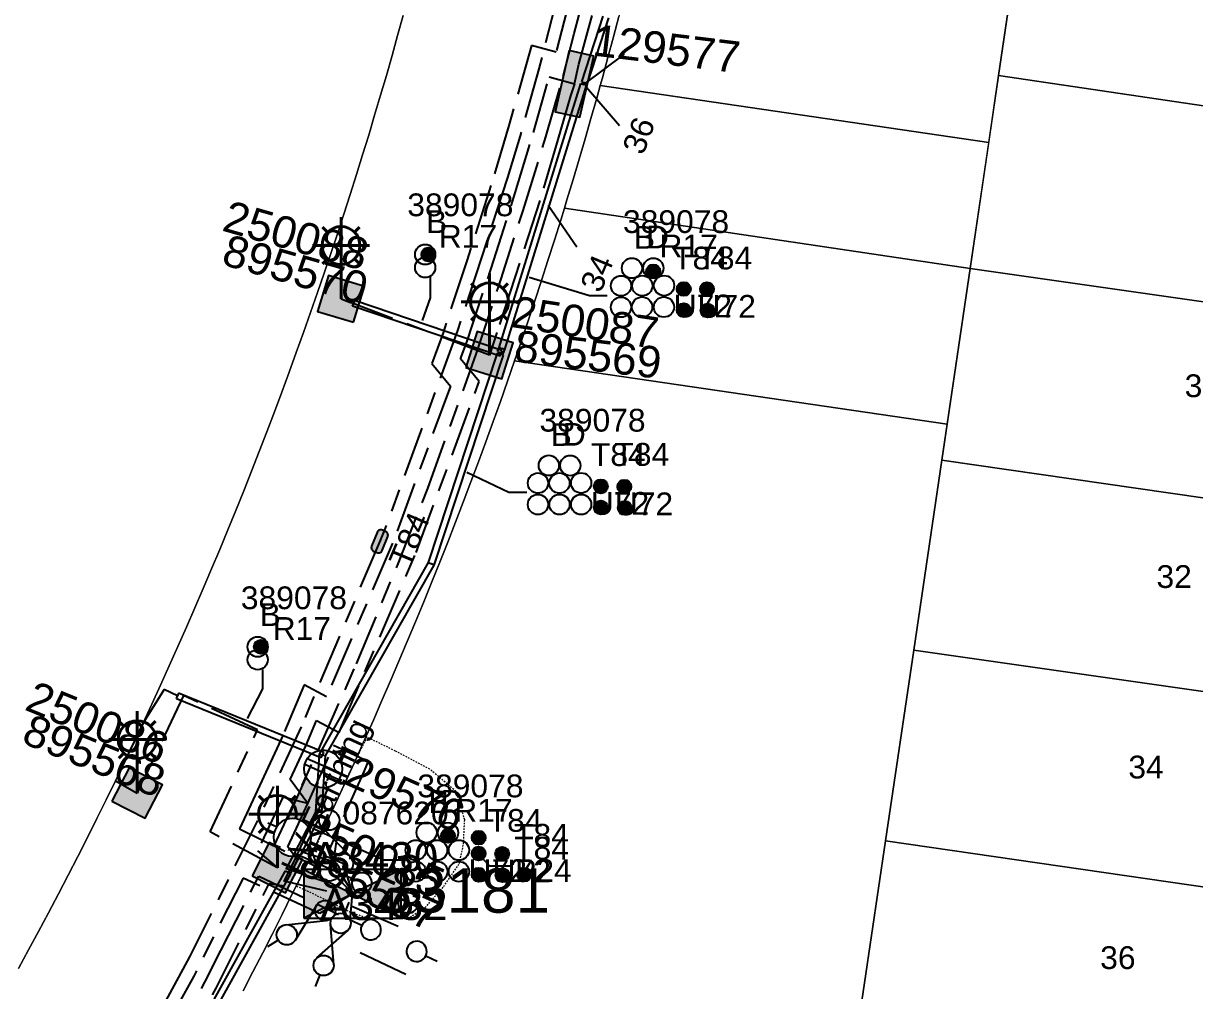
# Model space of a CAD drawing. Header units: metres. Extents: x 305195 to 306755, y 6261447 to 6263623.
# Drawn here: x 305684.8 to 305777.4, y 6262276.8 to 6262353.3 of the extents above; entities that cross this region are included whole.
import ezdxf
from ezdxf.enums import TextEntityAlignment as Align

# ---------------------------------------------------------------- set-up
doc = ezdxf.new("R2010")
doc.units = ezdxf.units.M
for name, pattern in [('Cable Exist UG', [8.2, 4, -1.2, 1.8, -1.2]), ('HIDDEN', [0.375, 0.25, -0.125]), ('HIDDEN2', [0.1875, 0.125, -0.0625])]:
    doc.linetypes.add(name, pattern=pattern)
doc.layers.get('0').update_dxf_attribs({"color": 6})
for name, color, linetype, lineweight in [('Cadastre Land Parcels_SP_EXT', 9, 'Continuous', 5), ('Cadastre Other Property_SP_EXT', 9, 'HIDDEN', 5), ('Cadastre Roads_SP_EXT', 9, 'Continuous', 5)]:
    doc.layers.add(name, color=color, linetype=linetype, lineweight=lineweight)
for name, color, linetype in [('Duct_SP_EXT', 7, 'Continuous'), ('Equip_HV_EXT', 7, 'Continuous'), ('Equip_LV_EXT', 7, 'Continuous'), ('Equip_SP_SL_EXT', 7, 'Continuous'), ('Mains_HV_EXT', 7, 'Continuous'), ('Mains_LV_EXT', 7, 'Continuous'), ('Mains_LV_SL_EXT', 7, 'Continuous'), ('Sub_SP_EXT', 7, 'Continuous'), ('SupportsUG_SP_LV_EXT', 7, 'Continuous'), ('SupportsUG_SP_LV_SL_EXT', 7, 'Continuous'), ('Trench_SP_EXT', 7, 'Continuous')]:
    doc.layers.add(name, color=color, linetype=linetype)
doc.styles.add('COLUMN_LABEL', font='arial.ttf')
doc.styles.add('iecARIAL', font='arial.ttf', dxfattribs={"height": 2})
doc.styles.add('POLE_LABEL', font='arial.ttf')
doc.styles.get("Standard").update_dxf_attribs({"font": 'arial.ttf'})
doc.styles.add('SWITCH_LABEL', font='arial.ttf', dxfattribs={"height": 2.5})
doc.linetypes.add('Cable E UG', pattern='A,6,-0.5,["E",Standard,S=1.7,R=0,X=0.5,Y=-1],-2.9', length=9.4)

# ---------------------------------------------------------------- blocks, each defined once
blk = doc.blocks.new('SUB_PADMOUNT_EXT')
for points in [[(0, 0), (-3.84, 1.92), (-3.84, -1.92)], [(0, 0), (3.84, 1.92), (3.84, -1.92)]]:
    blk.add_hatch(color=256).paths.add_polyline_path(points)
for p, q in [((3.84, 1.92), (-3.84, -1.92)), ((-3.84, 1.92), (3.84, -1.92))]:
    blk.add_line(p, q)
blk.add_lwpolyline([(-3.84, -1.92), (3.84, -1.92), (3.84, 1.92), (-3.84, 1.92)], close=True)
for tag, height, flags, p in [('ASSET_NUM', 3.5, 8, (2, 2)), ('STREET_CODE', 0.2, 9, (1.5, 0)), ('OPERATING_VOLTAGE', 0.2, 9, (1.5, -0.6)), ('ORIENTATION', 0.2, 9, (1.5, -0.8)), ('OWNED_BY', 0.2, 9, (1.5, -1)), ('CONSTRUCTED_VOLTAGE', 0.2, 9, (1.5, -0.2)), ('NO_PHASES', 0.2, 9, (1.5, -0.4)), ('OPERATED_BY', 0.2, 9, (1.5, -1.2)), ('SECONDARY_VOLTAGE', 0.2, 9, (1.5, -1.6)), ('STATE', 0.2, 9, (1.5, -1.8)), ('MAINTAINED_BY', 0.2, 9, (1.5, -1.4)), ('SUBSTATION_TYPE', 0.2, 9, (1.5, -2.2)), ('USAGE', 0.2, 9, (1.5, -2.4)), ('PARENT', 0.2, 9, (1.5, -2)), ('LEGEND', 0.2, 9, (1.5, -2.6)), ('LOCATION', 0.2, 9, (1.5, -2.8)), ('Z', 0.2, 1, (1.5, -3.6)), ('STREETNAME', 0.2, 9, (1.5, -3)), ('SUBURB', 0.2, 9, (1.5, -3.2)), ('NOTES', 0.2, 9, (1.5, -3.4))]:
    blk.add_attdef(tag, text='', height=height, dxfattribs=dict(flags=flags)).set_placement(p, align=Align.MIDDLE_LEFT)
blk = doc.blocks.new('COLUMN_EXT')
blk.add_hatch(color=256).paths.add_polyline_path([(-1.485, 1.485), (-1.485, -1.485), (1.485, -1.485), (1.485, 1.485)])
blk.add_lwpolyline([(-1.485, -1.485), (1.485, -1.485), (1.485, 1.485), (-1.485, 1.485)], close=True)
for tag, height, style, flags, p in [('ASSET_NUM', 2.5, 'COLUMN_LABEL', 8, (2, 2)), ('STRUCTURE_PLANT_NUMBER', 0.2, 'POLE_LABEL', 9, (1.813, 0.031)), ('STREET_CODE', 0.2, 'COLUMN_LABEL', 9, (1.813, -0.2))]:
    blk.add_attdef(tag, text='', height=height, dxfattribs=dict(style=style, flags=flags)).set_placement(p, align=Align.MIDDLE_LEFT)
at = {"flags": 9}
for tag, p in [('OWNED_BY', (1.813, -0.6)), ('STATE', (1.813, -0.8)), ('COLUMN_TYPE', (1.813, -0.4)), ('USAGE', (1.813, -1)), ('STREETNAME', (1.813, -1.6)), ('SUBURB', (1.813, -1.8)), ('LEGEND', (1.813, -1.2)), ('LOCATION', (1.813, -1.4)), ('NOTES', (1.813, -2))]:
    blk.add_attdef(tag, text='', height=0.2, dxfattribs=at).set_placement(p, align=Align.MIDDLE_LEFT)
at = {"flags": 1}
blk.add_attdef('Z', (1.813, -2.351), '', height=0.2, dxfattribs=at)
blk = doc.blocks.new('PILLAR_EXT')
blk.add_hatch(color=256).paths.add_polyline_path([(-2.475, 0.99), (-2.475, -0.99), (2.475, -0.99), (2.475, 0.99)])
blk.add_lwpolyline([(-2.475, -0.99), (2.475, -0.99), (2.475, 0.99), (-2.475, 0.99)], close=True)
at = {"style": 'iecARIAL', "flags": 8}
blk.add_attdef('ASSET_NUM', (1.5, 3.5), '', height=2.5, dxfattribs=at)
for tag, p, flags in [('OWNED_BY', (0, -0.2), 9), ('STATE', (0, -0.4), 9), ('SUPPORT_TYPE', (0, -0.6), 9), ('USAGE', (0, -0.8), 9), ('LEGEND', (0, -1), 9), ('STREETNAME', (0, -1.8), 9), ('SUBURB', (0, -2), 1), ('LOCATION', (0, -1.2), 9), ('NOTES', (0, -1.4), 9), ('PARENT', (0, -1.6), 9)]:
    blk.add_attdef(tag, p, '', height=0.2, dxfattribs=dict(flags=flags))
blk = doc.blocks.new('DUCT_EXT')
blk.add_circle((0, 0.8), 0.8)
at = {"flags": 1}
blk.add_attdef('Z', (0, 0), '', height=0.2, dxfattribs=at)
at = {"flags": 9}
for tag, p in [('DUCT_CODE', (0, 0)), ('XSECT_TYPE', (0, -0.2)), ('STATE', (0, -0.6)), ('FB_REFERENCE', (0, -0.4)), ('NOTES', (0, -0.8))]:
    blk.add_attdef(tag, text='', height=0.2, dxfattribs=at).set_placement(p, align=Align.MIDDLE_LEFT)
blk = doc.blocks.new('SL_LANTERN_EXT')
at = {"lineweight": 40}
for p, q in [((-1.459, 5.676), (-1.061, 5.278)), ((0, 1.968), (0, 6.468)), ((1.458, 5.676), (1.06, 5.278)), ((-2.25, 4.218), (2.25, 4.218)), ((-1.459, 2.759), (-1.061, 3.157)), ((1.458, 2.759), (1.06, 3.157)), ((0, 0), (0, 2.721))]:
    blk.add_line(p, q, dxfattribs=at)
blk.add_circle((0, 4.218), 1.5, dxfattribs=at)
at = {"style": 'iecARIAL', "flags": 8}
blk.add_attdef('ASSET_NUM', (1.5, 1.5), '', height=2.5, dxfattribs=at)
for tag, p, height, flags in [('CONSTRUCTED_VOLTAGE', (0.981, -0.653), 0.2, 9), ('CONTROL_TYPE', (0.981, -0.853), 0.2, 9), ('LANTERN_PURPOSE', (0.981, -1.053), 0.2, 9), ('LNUMBER', (2.181, -3.253), 2.5, 8), ('OPERATING_VOLTAGE', (0.981, -1.653), 0.2, 9), ('ORIENTATION', (0.981, -1.853), 0.2, 9), ('OWNED_BY', (0.981, -2.053), 0.2, 9), ('LANTERN_TYPE', (0.981, -1.253), 0.2, 9), ('NO_PHASES', (0.981, -1.453), 0.2, 9), ('STATE', (0.981, -2.253), 0.2, 9), ('CEXIST', (0.981, -2.653), 0.2, 9), ('CNEW', (0.981, -2.853), 0.2, 9), ('USAGE', (0.981, -2.453), 0.2, 9), ('CNUMBER', (0.981, -3.053), 0.2, 9), ('CREMOVE', (0.981, -3.253), 0.2, 9), ('CREPLACE', (0.981, -3.453), 0.2, 9), ('LKINGHEIGHT', (0.981, -3.653), 0.2, 9), ('LBRACKET', (0.981, -3.853), 0.2, 9), ('LBRACKETVOCAB', (0.981, -4.053), 0.2, 9), ('LCATEGORY', (0.981, -4.253), 0.2, 9), ('LCHARGE1', (0.981, -4.453), 0.2, 9), ('LCHARGE1PERCENT', (0.981, -4.653), 0.2, 9), ('LCHARGE2', (0.981, -4.853), 0.2, 9), ('LCHARGE2PERCENT', (0.981, -5.053), 0.2, 9), ('LCHARGE3', (0.981, -5.253), 0.2, 9), ('LCHARGE3PERCENT', (0.981, -5.453), 0.2, 9), ('LEXIST', (0.981, -5.653), 0.2, 9), ('LLAMP', (0.981, -5.853), 0.2, 9), ('LLAMPVOCAB', (0.981, -6.053), 0.2, 9), ('LMAST', (0.981, -6.253), 0.2, 9), ('LMASTVOCAB', (0.981, -6.453), 0.2, 9), ('LNEW', (0.981, -6.653), 0.2, 9), ('LANTNUMBER', (0.981, -6.853), 0.2, 9), ('LOUTREACH', (0.981, -7.253), 0.2, 9), ('LOUTREACHVOCAB', (0.981, -7.453), 0.2, 9), ('LRATECODE', (0.981, -7.653), 0.2, 9), ('LREMOVE', (0.981, -7.853), 0.2, 9), ('LREPLACE', (0.981, -8.053), 0.2, 9), ('LTYPE', (0.981, -8.253), 0.2, 9), ('LTYPEVOCAB', (0.981, -8.453), 0.2, 9), ('STREETNAME', (0.981, -9.253), 0.2, 9), ('SUBURB', (0.981, -9.453), 0.2, 1), ('LEGEND', (0.981, -8.653), 0.2, 9), ('LOCATION', (0.981, -8.853), 0.2, 9), ('NOTES', (0.981, -9.053), 0.2, 9)]:
    blk.add_attdef(tag, p, '', height=height, dxfattribs=dict(flags=flags))
blk = doc.blocks.new('HV_STJ_EXT')
h = blk.add_hatch(color=256)
edge = h.paths.add_edge_path()
edge.add_ellipse((-0.586, 0.131), major_axis=(0.226, 0.226), ratio=1, start_angle=44.99996, end_angle=135)
edge.add_line((-0.906, 0.131), (-0.906, -0.131))
edge.add_ellipse((-0.586, -0.131), major_axis=(0.226, 0.226), ratio=1, start_angle=134.99996, end_angle=225)
edge.add_line((-0.586, -0.451), (0.586, -0.451))
edge.add_ellipse((0.586, -0.131), major_axis=(-0.226, 0.226), ratio=1, start_angle=134.99996, end_angle=225)
edge.add_line((0.906, -0.131), (0.906, 0.131))
edge.add_ellipse((0.586, 0.131), major_axis=(-0.226, 0.226), ratio=1, start_angle=224.99996, end_angle=315)
edge.add_line((0.586, 0.451), (-0.586, 0.451))
blk.add_lwpolyline([(-0.906, 0.131), (-0.906, -0.131, 0.414214), (-0.586, -0.451), (0.586, -0.451, 0.414214), (0.906, -0.131), (0.906, 0.131, 0.414214), (0.586, 0.451), (-0.586, 0.451, 0.414214)], format="xyb", close=True)
for tag, flags, p in [('ORIENTATION', 9, (1.5, 0)), ('Z', 1, (1.5, -0.8)), ('USAGE', 9, (1.5, -0.2)), ('LEGEND', 9, (1.5, -0.4)), ('NOTES', 9, (1.5, -0.6))]:
    blk.add_attdef(tag, text='', height=0.2, dxfattribs=dict(flags=flags)).set_placement(p, align=Align.MIDDLE_LEFT)
blk = doc.blocks.new('LV_UG_DFUSE_CLOSED_EXT')
for points in [[(1, 0), (0, 0)], [(5.04, 0.726), (2.156, -0.717)], [(5.049, -0.707), (2.156, 0.717)], [(6.2, 0.013), (7.2, 0.013)]]:
    blk.add_lwpolyline(points)
for centre in [(1.8, 0), (5.4, 0.011)]:
    blk.add_circle(centre, 0.8)
at = {"flags": 9}
for tag, p in [('ACTUAL_STATUS', (0, 0)), ('OPERATING_VOLTAGE', (0, -0.6)), ('ORIENTATION', (0, -0.8)), ('STATE', (0, -1)), ('CONSTRUCTED_VOLTAGE', (0, -0.2)), ('NO_PHASES', (0, -0.4)), ('SWITCH_TYPE', (0, -1.2)), ('USAGE', (0, -1.4)), ('NOTES', (0, -1.6))]:
    blk.add_attdef(tag, text='', height=0.2, dxfattribs=at).set_placement(p, align=Align.MIDDLE_LEFT)
at = {"flags": 1}
blk.add_attdef('Z', (0, 0), '', height=0.2, dxfattribs=at)
blk = doc.blocks.new('LV_UG_LINKS_CLOSED_EXT')
blk.add_wipeout([(-1.056, 1.057), (-1.18, 0.916), (-1.286, 0.761), (-1.371, 0.594), (-1.435, 0.417), (-1.476, 0.234), (-1.493, 0.047), (-1.487, -0.14), (-1.458, -0.326), (-1.406, -0.506), (-1.331, -0.678), (-1.236, -0.839), (-1.121, -0.988), (-0.988, -1.12), (-0.84, -1.235), (-0.679, -1.331), (-0.506, -1.406), (-0.326, -1.458), (-0.141, -1.487), (0.047, -1.493), (0.233, -1.476), (0.416, -1.435), (0.593, -1.371), (0.76, -1.286), (0.915, -1.181), (1.056, -1.057), (1.18, -0.916), (1.286, -0.761), (1.371, -0.594), (1.435, -0.417), (1.476, -0.234), (1.493, -0.047), (1.487, 0.14), (1.458, 0.326), (1.406, 0.506), (1.331, 0.678), (1.236, 0.839), (1.121, 0.988), (0.988, 1.12), (0.84, 1.235), (0.679, 1.331), (0.506, 1.406), (0.326, 1.458), (0.141, 1.487), (-0.047, 1.493), (-0.233, 1.476), (-0.416, 1.435), (-0.593, 1.371), (-0.76, 1.286), (-0.915, 1.181)])
for p, q in [((-0.25, -1.479), (-0.25, 1.479)), ((0.25, -1.479), (0.25, 1.479))]:
    blk.add_line(p, q)
blk.add_circle((0, 0), 1.5)
at = {"flags": 9}
for tag, p in [('ACTUAL_STATUS', (0, 0)), ('OPERATING_VOLTAGE', (0, -0.6)), ('ORIENTATION', (0, -0.8)), ('STATE', (0, -1)), ('CONSTRUCTED_VOLTAGE', (0, -0.2)), ('NO_PHASES', (0, -0.4)), ('SWITCH_TYPE', (0, -1.2)), ('USAGE', (0, -1.4)), ('NOTES', (0, -1.6))]:
    blk.add_attdef(tag, text='', height=0.2, dxfattribs=at).set_placement(p, align=Align.MIDDLE_LEFT)
at = {"flags": 1}
blk.add_attdef('Z', (0, 0), '', height=0.2, dxfattribs=at)
blk = doc.blocks.new('LV_UG_LINKS_OPEN_EXT')
for p, q in [((-0.249, 1.473), (-0.249, 2.22)), ((0.249, 1.473), (0.249, 2.22)), ((-0.249, -1.473), (-0.249, -2.22)), ((0.249, -1.473), (0.249, -2.22))]:
    blk.add_line(p, q)
at = {"flags": 9}
for tag, p in [('ACTUAL_STATUS', (0, 0)), ('OPERATING_VOLTAGE', (0, -0.6)), ('ORIENTATION', (0, -0.8)), ('STATE', (0, -1)), ('CONSTRUCTED_VOLTAGE', (0, -0.2)), ('NO_PHASES', (0, -0.4)), ('SWITCH_TYPE', (0, -1.2)), ('USAGE', (0, -1.4)), ('NOTES', (0, -1.6))]:
    blk.add_attdef(tag, text='', height=0.2, dxfattribs=at).set_placement(p, align=Align.MIDDLE_LEFT)
at = {"flags": 1}
blk.add_attdef('Z', (0, 0), '', height=0.2, dxfattribs=at)
blk.add_wipeout([(-0.249, 1.473), (-0.432, 1.43), (-0.608, 1.365), (-0.774, 1.278), (-0.928, 1.171), (-1.067, 1.045), (-1.19, 0.903), (-1.294, 0.747), (-1.377, 0.579), (-1.439, 0.402), (-1.478, 0.218), (-1.494, 0.031), (-1.486, -0.156), (-1.455, -0.341), (-1.4, -0.521), (-1.324, -0.692), (-1.227, -0.853), (-1.11, -1), (-0.976, -1.131), (-0.827, -1.244), (-0.664, -1.338), (-0.491, -1.411), (-0.311, -1.461), (-0.125, -1.489), (0.062, -1.493), (0.249, -1.473), (0.432, -1.43), (0.608, -1.365), (0.774, -1.278), (0.928, -1.171), (1.067, -1.045), (1.19, -0.903), (1.294, -0.747), (1.377, -0.579), (1.439, -0.402), (1.478, -0.218), (1.494, -0.031), (1.486, 0.156), (1.455, 0.341), (1.4, 0.521), (1.324, 0.692), (1.227, 0.853), (1.11, 1), (0.976, 1.131), (0.827, 1.244), (0.664, 1.338), (0.491, 1.411), (0.311, 1.461), (0.125, 1.489), (-0.062, 1.493)])
blk.add_lwpolyline([(0, -1.494, 1), (0, 1.494, 1)], format="xyb", close=True)
blk = doc.blocks.new('SWG_HOLEC_SU_EXT')
blk.add_line((1.8, -2), (5.8, -2))
for points in [[(1, 0), (0, 0)], [(6.6, 0), (7.6, 0)]]:
    blk.add_lwpolyline(points)
for points in [[(1.8, -0.8, 1), (1.8, 0.8, 1)], [(5.8, -0.8, 1), (5.8, 0.8, 1)]]:
    blk.add_lwpolyline(points, format="xyb", close=True)
at = {"style": 'SWITCH_LABEL', "flags": 8}
blk.add_attdef('ASSET_NUM', text='', height=2.5, rotation=179.95437, dxfattribs=at).set_placement((-2.4, 0), align=Align.MIDDLE_LEFT)
at = {"flags": 1}
blk.add_attdef('Z', (0, 0), '', height=0.2, dxfattribs=at)
at = {"flags": 9}
for tag, p in [('ACTUAL_STATUS', (0, -0.4)), ('OPERATING_VOLTAGE', (0, -1)), ('CONSTRUCTED_VOLTAGE', (0, -0.6)), ('NO_PHASES', (0, -0.8)), ('ORIENTATION', (0, -1.2)), ('OWNED_BY', (0, -1.4)), ('STATE', (0, -1.8)), ('PARENT', (0, -1.6)), ('SWITCH_TYPE', (0, -2)), ('STREETNAME', (0, -2.6)), ('SUBURB', (0, -2.8)), ('USAGE', (0, -2.2)), ('LOCATION', (0, -2.4)), ('NOTES', (0, -3))]:
    blk.add_attdef(tag, text='', height=0.2, dxfattribs=at).set_placement(p, align=Align.MIDDLE_LEFT)
at = {"style": 'SWITCH_LABEL', "flags": 9}
blk.add_attdef('STREET_CODE', text='', height=0.2, dxfattribs=at).set_placement((0, -0.2), align=Align.MIDDLE_LEFT)
blk = doc.blocks.new('CABLE_LARGE_EXT')
h = blk.add_hatch(color=256)
edge = h.paths.add_edge_path()
edge.add_arc((0, 0.55), 0.55, 0, 360)
blk.add_circle((0, 0.55), 0.55)
at = {"flags": 1}
blk.add_attdef('Z', (0, 0), '', height=0.2, dxfattribs=at)
at = {"flags": 9}
for tag, p in [('COND_CODE', (0, 0)), ('XSECT_SIZE', (0, -0.6)), ('STATE', (0, -0.4)), ('FB_REFERENCE', (0, -0.2)), ('NOTES', (0, -0.8))]:
    blk.add_attdef(tag, text='', height=0.2, dxfattribs=at).set_placement(p, align=Align.MIDDLE_LEFT)

msp = doc.modelspace()

# ---------------------------------------------------------------- linework, layer by layer
at = {"layer": 'Cadastre Land Parcels_SP_EXT', "linetype": 'Continuous'}
for points in [[(305800.212, 6262358.81), (305764.049, 6262363.935), (305761.868, 6262349.159), (305798.007, 6262343.811), (305800.212, 6262358.81)], [(305761.868, 6262349.159), (305762.765, 6262355.238), (305733.29, 6262359.568), (305733.077, 6262358.694), (305732.673, 6262357.069), (305732.263, 6262355.448), (305731.844, 6262353.827), (305731.418, 6262352.209), (305730.985, 6262350.592), (305730.545, 6262348.978), (305730.375, 6262348.37), (305761.085, 6262343.859), (305761.868, 6262349.159)], [(305798.007, 6262343.811), (305761.868, 6262349.159), (305759.614, 6262333.897), (305795.768, 6262328.739), (305798.007, 6262343.811)], [(305761.085, 6262343.859), (305730.375, 6262348.37), (305730.096, 6262347.366), (305729.641, 6262345.755), (305729.179, 6262344.148), (305728.709, 6262342.542), (305728.231, 6262340.938), (305727.746, 6262339.337), (305727.542, 6262338.672), (305759.614, 6262333.897), (305761.085, 6262343.859)], [(305759.614, 6262333.897), (305727.542, 6262338.672), (305727.254, 6262337.737), (305726.755, 6262336.14), (305726.248, 6262334.546), (305725.734, 6262332.953), (305725.213, 6262331.363), (305724.684, 6262329.775), (305724.149, 6262328.19), (305723.605, 6262326.607), (305757.796, 6262321.597), (305759.614, 6262333.897)], [(305795.768, 6262328.739), (305759.614, 6262333.897), (305757.378, 6262318.773), (305793.525, 6262313.554), (305795.768, 6262328.739)], [(305793.525, 6262313.554), (305757.378, 6262318.773), (305755.159, 6262303.742), (305791.309, 6262298.576), (305793.525, 6262313.554)], [(305791.309, 6262298.576), (305755.159, 6262303.742), (305752.933, 6262288.678), (305789.072, 6262283.426), (305791.309, 6262298.576)], [(305789.072, 6262283.426), (305752.933, 6262288.678), (305750.721, 6262273.707), (305786.849, 6262268.355), (305789.072, 6262283.426)]]:
    msp.add_lwpolyline(points, close=True, dxfattribs=at)
for points in [[(305684.399, 6262278.579), (305685.197, 6262280.047), (305685.988, 6262281.519), (305686.772, 6262282.995), (305687.547, 6262284.474), (305688.317, 6262285.956), (305689.08, 6262287.443), (305689.836, 6262288.934), (305690.584, 6262290.428), (305691.325, 6262291.925), (305692.058, 6262293.427), (305692.785, 6262294.931), (305693.504, 6262296.44), (305694.217, 6262297.95), (305694.922, 6262299.465), (305695.619, 6262300.984), (305696.31, 6262302.506), (305696.993, 6262304.03), (305697.668, 6262305.559), (305698.337, 6262307.09), (305698.998, 6262308.624), (305699.652, 6262310.162), (305700.299, 6262311.703), (305700.938, 6262313.246), (305701.57, 6262314.793), (305702.194, 6262316.343), (305702.811, 6262317.895), (305703.42, 6262319.452), (305704.022, 6262321.011), (305704.617, 6262322.572), (305705.205, 6262324.137), (305705.783, 6262325.704), (305706.355, 6262327.273), (305706.92, 6262328.846), (305707.478, 6262330.422), (305708.027, 6262332), (305708.558, 6262333.549), (305709.083, 6262335.101), (305709.599, 6262336.654), (305710.108, 6262338.211), (305710.611, 6262339.77), (305711.106, 6262341.331), (305711.594, 6262342.895), (305712.074, 6262344.46), (305712.547, 6262346.028), (305713.012, 6262347.598), (305713.47, 6262349.171), (305713.921, 6262350.746), (305714.364, 6262352.322), (305714.8, 6262353.901)], [(305750.721, 6262273.707), (305752.933, 6262288.678), (305755.159, 6262303.742), (305757.378, 6262318.773), (305757.796, 6262321.597), (305723.605, 6262326.607), (305723.047, 6262325.004), (305722.483, 6262323.407), (305721.91, 6262321.81), (305721.331, 6262320.217), (305720.743, 6262318.624), (305720.149, 6262317.036), (305719.546, 6262315.451), (305718.937, 6262313.868), (305718.32, 6262312.288), (305717.696, 6262310.709), (305717.065, 6262309.136), (305716.426, 6262307.565), (305715.781, 6262305.996), (305715.127, 6262304.431), (305714.466, 6262302.869), (305713.798, 6262301.309), (305713.125, 6262299.754), (305712.442, 6262298.201), (305711.753, 6262296.651), (305711.056, 6262295.104), (305710.353, 6262293.561), (305709.642, 6262292.021), (305708.924, 6262290.485), (305708.199, 6262288.952), (305707.467, 6262287.422), (305706.728, 6262285.895), (305705.982, 6262284.372), (305705.228, 6262282.853), (305704.468, 6262281.337), (305703.701, 6262279.824), (305702.926, 6262278.315), (305702.145, 6262276.809)]]:
    msp.add_lwpolyline(points, dxfattribs=at)
at = {"layer": 'Cadastre Other Property_SP_EXT', "linetype": 'HIDDEN2'}
msp.add_lwpolyline([(305711.936, 6262296.873), (305710.418, 6262293.791), (305708.487, 6262289.469), (305706.371, 6262285.1), (305707.199, 6262284.732), (305708.901, 6262283.904), (305710.648, 6262283.03), (305712.166, 6262282.525), (305715.155, 6262282.525), (305716.535, 6262283.398), (305718.006, 6262285.054), (305719.248, 6262286.893), (305719.57, 6262288.411), (305719.662, 6262290.342), (305718.972, 6262292.596), (305716.902, 6262294.343), (305714.189, 6262295.769), (305711.936, 6262296.873)], close=True, dxfattribs=at)
at = {"layer": 'Cadastre Roads_SP_EXT', "linetype": 'Continuous'}
for points in [[(305714.8, 6262353.901), (305714.364, 6262352.322), (305713.921, 6262350.746), (305713.47, 6262349.171), (305713.012, 6262347.598), (305712.547, 6262346.028), (305712.074, 6262344.46), (305711.594, 6262342.895), (305711.106, 6262341.331), (305710.611, 6262339.77), (305710.108, 6262338.211), (305709.599, 6262336.654), (305709.083, 6262335.101), (305708.559, 6262333.549), (305708.027, 6262332), (305707.477, 6262330.422), (305706.92, 6262328.846), (305706.355, 6262327.273), (305705.783, 6262325.704), (305705.205, 6262324.137), (305704.617, 6262322.572), (305704.022, 6262321.011), (305703.42, 6262319.452), (305702.811, 6262317.895), (305702.194, 6262316.343), (305701.57, 6262314.793), (305700.938, 6262313.246), (305700.299, 6262311.703), (305699.652, 6262310.162), (305698.998, 6262308.624), (305698.337, 6262307.09), (305697.668, 6262305.559), (305696.993, 6262304.03), (305696.31, 6262302.506), (305695.619, 6262300.984), (305694.922, 6262299.465), (305694.217, 6262297.95), (305693.504, 6262296.44), (305692.785, 6262294.931), (305692.058, 6262293.427), (305691.325, 6262291.925), (305690.584, 6262290.428), (305689.836, 6262288.934), (305689.08, 6262287.443), (305688.317, 6262285.956), (305687.547, 6262284.474), (305686.772, 6262282.995), (305685.988, 6262281.519), (305685.197, 6262280.047), (305684.399, 6262278.579)], [(305702.145, 6262276.809), (305702.926, 6262278.315), (305703.701, 6262279.824), (305704.468, 6262281.337), (305705.228, 6262282.853), (305705.982, 6262284.372), (305706.728, 6262285.895), (305707.467, 6262287.422), (305708.199, 6262288.952), (305708.924, 6262290.485), (305709.642, 6262292.021), (305710.353, 6262293.561), (305711.056, 6262295.104), (305711.753, 6262296.651), (305712.442, 6262298.201), (305713.125, 6262299.754), (305713.798, 6262301.309), (305714.466, 6262302.869), (305715.127, 6262304.431), (305715.781, 6262305.996), (305716.426, 6262307.565), (305717.065, 6262309.136), (305717.696, 6262310.709), (305718.32, 6262312.288), (305718.937, 6262313.868), (305719.546, 6262315.451), (305720.149, 6262317.036), (305720.743, 6262318.624), (305721.331, 6262320.217), (305721.91, 6262321.81), (305722.483, 6262323.407), (305723.047, 6262325.004), (305723.605, 6262326.607), (305724.149, 6262328.191), (305724.684, 6262329.775), (305725.213, 6262331.363), (305725.734, 6262332.953), (305726.248, 6262334.546), (305726.755, 6262336.14), (305727.254, 6262337.737), (305727.542, 6262338.672), (305727.746, 6262339.337), (305728.231, 6262340.938), (305728.709, 6262342.542), (305729.178, 6262344.148), (305729.641, 6262345.755), (305730.096, 6262347.366), (305730.375, 6262348.37), (305730.545, 6262348.978), (305730.985, 6262350.592), (305731.418, 6262352.209), (305731.844, 6262353.827)]]:
    msp.add_lwpolyline(points, dxfattribs=at)
at = {"layer": 'Duct_SP_EXT'}
for p, q in [((305728.922, 6262348.667), (305730.598, 6262353.858)), ((305729.379, 6262348.519), (305731.057, 6262353.717)), ((305722.381, 6262327.662), (305728.846, 6262348.525)), ((305722.836, 6262327.508), (305729.304, 6262348.383)), ((305728.846, 6262348.525), (305729.075, 6262348.454)), ((305728.922, 6262348.667), (305729.151, 6262348.593)), ((305729.304, 6262348.383), (305729.075, 6262348.454)), ((305729.379, 6262348.519), (305729.151, 6262348.593)), ((305710.796, 6262330.924), (305710.873, 6262331.151)), ((305722.454, 6262326.971), (305710.796, 6262330.924)), ((305710.95, 6262331.379), (305710.873, 6262331.151)), ((305722.608, 6262327.426), (305710.95, 6262331.379)), ((305716.815, 6262310.668), (305722.264, 6262327.216)), ((305717.256, 6262310.472), (305722.72, 6262327.066)), ((305722.261, 6262327.336), (305722.381, 6262327.662)), ((305722.261, 6262327.336), (305722.487, 6262327.253)), ((305722.264, 6262327.216), (305722.492, 6262327.141)), ((305722.381, 6262327.662), (305722.608, 6262327.585)), ((305722.454, 6262326.971), (305722.531, 6262327.198)), ((305722.712, 6262327.171), (305722.487, 6262327.253)), ((305722.72, 6262327.066), (305722.492, 6262327.141)), ((305722.608, 6262327.426), (305722.531, 6262327.198)), ((305722.836, 6262327.508), (305722.608, 6262327.585)), ((305722.712, 6262327.171), (305722.836, 6262327.508)), ((305716.815, 6262310.668), (305717.036, 6262310.57)), ((305717.256, 6262310.472), (305717.036, 6262310.57)), ((305696.873, 6262299.905), (305696.963, 6262300.127)), ((305697.054, 6262300.35), (305696.963, 6262300.127)), ((305705.932, 6262286.069), (305705.722, 6262286.185)), ((305686.093, 6262250.388), (305705.932, 6262286.069))]:
    msp.add_line(p, q, dxfattribs=at)
for points in [[(305716.93, 6262333.293), (305716.93, 6262331.591), (305716.296, 6262329.794)], [(305730.937, 6262331.745), (305729.518, 6262331.739), (305724.768, 6262333.192)], [(305724.58, 6262316.197), (305723.155, 6262316.197), (305719.84, 6262317.797)], [(305703.691, 6262302.22), (305703.691, 6262300.678), (305702.471, 6262298.331)], [(305714.7, 6262287.141), (305713.276, 6262287.141), (305707.64, 6262289.637)], [(305723.316, 6262286.67), (305721.658, 6262286.67), (305721.111, 6262287.229)]]:
    msp.add_lwpolyline(points, dxfattribs=at)
at = {"layer": 'Mains_HV_EXT', "linetype": 'Cable Exist UG'}
for points in [[(305638.068, 6262440.727), (305663.418, 6262437.037), (305721.023, 6262428.606), (305739.533, 6262425.696), (305739.533, 6262425.696), (305736.609, 6262405.72), (305733.888, 6262387.552), (305732.661, 6262380.648), (305731.538, 6262374.943), (305730.456, 6262369.505), (305729.336, 6262364.579), (305728.507, 6262361.059), (305727.036, 6262355.634), (305725.522, 6262349.687), (305724.038, 6262344.384), (305723.051, 6262341.103), (305720.976, 6262334.693), (305719.093, 6262329.002), (305713.328, 6262313.252), (305712.973, 6262312.413)], [(305667.98, 6262228.171), (305676.805, 6262240.518), (305684.372, 6262251.974), (305687.569, 6262257.176), (305692.37, 6262265.271), (305699.127, 6262277.506), (305700.38, 6262279.997), (305700.38, 6262279.997), (305703.387, 6262285.894), (305710.619, 6262282.416), (305710.801, 6262284.494)]]:
    msp.add_lwpolyline(points, dxfattribs=at)
at = {"layer": 'Mains_LV_EXT', "linetype": 'Cable Exist UG'}
msp.add_lwpolyline([(305728.343, 6262348.495), (305728.694, 6262350.051), (305728.694, 6262350.051), (305729.891, 6262354.488), (305731.317, 6262360.05), (305732.436, 6262364.927), (305733.508, 6262369.805), (305734.669, 6262375.448), (305735.494, 6262379.255), (305735.494, 6262379.255), (305736.76, 6262379.537), (305737.098, 6262381.791), (305736.018, 6262382.658), (305737.857, 6262394.357)], dxfattribs=at)
at = {"layer": 'Mains_LV_SL_EXT', "linetype": 'Cable Exist UG'}
for points in [[(305728.343, 6262348.495), (305728.014, 6262347.565), (305728.014, 6262347.565), (305727.029, 6262344.095), (305725.6, 6262339.273), (305723.649, 6262333.281), (305722.195, 6262328.849), (305721.628, 6262327.056)], [(305721.628, 6262327.056), (305709.887, 6262331.507)]]:
    msp.add_lwpolyline(points, dxfattribs=at)
at = {"layer": 'Trench_SP_EXT', "linetype": 'Cable Exist UG'}
for points in [[(305731.9, 6262345.185), (305729.075, 6262348.454), (305732.669, 6262351.133)], [(305728.525, 6262335.586), (305725.938, 6262339.347)], [(305709.887, 6262331.507), (305710.629, 6262331.211)], [(305696.963, 6262300.127), (305695.917, 6262300.637), (305694.217, 6262297.95), (305692.058, 6262293.427), (305693.776, 6262292.453)], [(305705.488, 6262286.521), (305708.53, 6262285.478)]]:
    msp.add_lwpolyline(points, dxfattribs=at)

# ---------------------------------------------------------------- block references
at = {"layer": 'Duct_SP_EXT'}
for name, p, rotation in [('DUCT_EXT', (305717.338, 6262335.012), 89.95383685435307), ('CABLE_LARGE_EXT', (305717.338, 6262335.012), 89.95383685435307), ('DUCT_EXT', (305717.341, 6262333.993), 89.95383685435307), ('DUCT_EXT', (305704.1, 6262304.01), 89.95296963986145), ('DUCT_EXT', (305704.099, 6262302.992), 89.95296963986145), ('CABLE_LARGE_EXT', (305704.1, 6262304.01), 89.95296963986145)]:
    msp.add_blockref(name, p, dxfattribs=dict(at, rotation=rotation))
for name, p in [('DUCT_EXT', (305732.882, 6262333.136)), ('DUCT_EXT', (305734.57, 6262333.133)), ('DUCT_EXT', (305732.022, 6262331.742)), ('DUCT_EXT', (305733.701, 6262331.75)), ('CABLE_LARGE_EXT', (305734.57, 6262333.133)), ('DUCT_EXT', (305735.423, 6262331.758)), ('CABLE_LARGE_EXT', (305736.977, 6262331.742)), ('CABLE_LARGE_EXT', (305738.815, 6262331.726)), ('DUCT_EXT', (305732.018, 6262330.051)), ('DUCT_EXT', (305733.687, 6262330.063)), ('DUCT_EXT', (305735.412, 6262330.063)), ('CABLE_LARGE_EXT', (305736.974, 6262330.07)), ('CABLE_LARGE_EXT', (305738.861, 6262330.039)), ('DUCT_EXT', (305726.312, 6262317.544)), ('DUCT_EXT', (305728.007, 6262317.535)), ('DUCT_EXT', (305725.454, 6262316.151)), ('DUCT_EXT', (305727.151, 6262316.151)), ('DUCT_EXT', (305728.867, 6262316.157)), ('CABLE_LARGE_EXT', (305730.426, 6262316.137)), ('CABLE_LARGE_EXT', (305732.28, 6262316.114)), ('DUCT_EXT', (305725.454, 6262314.458)), ('DUCT_EXT', (305727.159, 6262314.458)), ('DUCT_EXT', (305728.867, 6262314.458)), ('CABLE_LARGE_EXT', (305730.426, 6262314.464)), ('CABLE_LARGE_EXT', (305732.319, 6262314.43)), ('DUCT_EXT', (305716.651, 6262288.527)), ('DUCT_EXT', (305718.345, 6262288.518)), ('CABLE_LARGE_EXT', (305718.345, 6262288.518)), ('CABLE_LARGE_EXT', (305720.766, 6262288.372)), ('DUCT_EXT', (305715.792, 6262287.134)), ('DUCT_EXT', (305717.489, 6262287.134)), ('DUCT_EXT', (305719.206, 6262287.14)), ('CABLE_LARGE_EXT', (305720.765, 6262287.12)), ('CABLE_LARGE_EXT', (305722.619, 6262287.097)), ('DUCT_EXT', (305715.792, 6262285.441)), ('DUCT_EXT', (305717.498, 6262285.441)), ('DUCT_EXT', (305719.206, 6262285.441)), ('CABLE_LARGE_EXT', (305720.765, 6262285.447)), ('CABLE_LARGE_EXT', (305722.658, 6262285.413)), ('CABLE_LARGE_EXT', (305724.363, 6262285.448))]:
    msp.add_blockref(name, p, dxfattribs=at)
at = {"layer": 'Equip_HV_EXT', "rotation": 68.12182898578283}
msp.add_blockref('HV_STJ_EXT', (305712.943, 6262312.342), dxfattribs=at)
at = {"layer": 'Equip_HV_EXT'}
ref = msp.add_blockref('SWG_HOLEC_SU_EXT', (305710.619, 6262282.416), dxfattribs=dict(at, rotation=334.7048120707619))
ref.add_attrib('ASSET_NUM', 'A3432', dxfattribs={"layer": '0', "height": 2.5, "style": 'SWITCH_LABEL'}).set_placement((305708.22, 6262283.666), align=Align.MIDDLE_LEFT)
at = {"layer": 'Equip_LV_EXT'}
for p, rotation in [((305710.591, 6262285.16), 107.5194934888339), ((305710.286, 6262285.048), 136.2921669755922), ((305710.171, 6262284.127), 212.0543216910909), ((305710.537, 6262283.826), 247.8471588096571)]:
    msp.add_blockref('LV_UG_DFUSE_CLOSED_EXT', p, dxfattribs=dict(at, rotation=rotation))
at = {"layer": 'Equip_SP_SL_EXT'}
ref = msp.add_blockref('SL_LANTERN_EXT', (305709.887, 6262331.507), dxfattribs=at)
ref.add_attrib('ASSET_NUM', '250088', dxfattribs={"layer": '0', "height": 2.5, "rotation": 344.0771, "style": 'iecARIAL'}).set_placement((305711.387, 6262333.007), align=Align.BOTTOM_RIGHT)
ref = msp.add_blockref('SL_LANTERN_EXT', (305721.628, 6262327.056), dxfattribs=at)
ref.add_attrib('ASSET_NUM', '250087', dxfattribs={"layer": '0', "height": 2.5, "rotation": 351.33841, "style": 'iecARIAL'}).set_placement((305723.128, 6262328.556), align=Align.BOTTOM_LEFT)
ref = msp.add_blockref('SL_LANTERN_EXT', (305693.776, 6262292.453), dxfattribs=at)
ref.add_attrib('ASSET_NUM', '250086', dxfattribs={"layer": '0', "height": 2.5, "rotation": 337.70492, "style": 'iecARIAL'}).set_placement((305695.276, 6262293.953), align=Align.BOTTOM_RIGHT)
ref = msp.add_blockref('SL_LANTERN_EXT', (305704.857, 6262286.551), dxfattribs=at)
ref.add_attrib('ASSET_NUM', '250085', dxfattribs={"layer": '0', "height": 2.5, "rotation": 336.11404, "style": 'iecARIAL'}).set_placement((305706.357, 6262288.051), align=Align.BOTTOM_LEFT)
at = {"layer": 'Sub_SP_EXT'}
ref = msp.add_blockref('SUB_PADMOUNT_EXT', (305710.801, 6262284.494), dxfattribs=at)
ref.add_attrib('ASSET_NUM', '33181', dxfattribs={"layer": '0', "height": 3.5}).set_placement((305712.801, 6262284.744), align=Align.MIDDLE_LEFT)
at = {"layer": 'SupportsUG_SP_LV_EXT'}
ref = msp.add_blockref('PILLAR_EXT', (305728.343, 6262348.495), dxfattribs=dict(at, rotation=257.1040959408893))
ref.add_attrib('ASSET_NUM', '129577', dxfattribs={"layer": '0', "height": 2.5, "rotation": 353.02387, "style": 'iecARIAL'}).set_placement((305729.843, 6262351.995), align=Align.MIDDLE_LEFT)
ref = msp.add_blockref('PILLAR_EXT', (305707.268, 6262291.634), dxfattribs=dict(at, rotation=246.1515664912126))
ref.add_attrib('ASSET_NUM', '129576', dxfattribs={"layer": '0', "height": 2.5, "rotation": 336.15157, "style": 'iecARIAL'}).set_placement((305708.768, 6262295.134), align=Align.MIDDLE_LEFT)
at = {"layer": 'SupportsUG_SP_LV_SL_EXT'}
ref = msp.add_blockref('COLUMN_EXT', (305709.887, 6262331.507), dxfattribs=dict(at, rotation=73.13868462112829))
ref.add_attrib('ASSET_NUM', '895570', dxfattribs={"layer": '0', "height": 2.5, "rotation": 344.0771, "style": 'COLUMN_LABEL'}).set_placement((305711.887, 6262332.257), align=Align.MIDDLE_RIGHT)
ref = msp.add_blockref('COLUMN_EXT', (305721.628, 6262327.056), dxfattribs=dict(at, rotation=342.3855303805771))
ref.add_attrib('ASSET_NUM', '895569', dxfattribs={"layer": '0', "height": 2.5, "rotation": 353.205, "style": 'COLUMN_LABEL'}).set_placement((305723.628, 6262327.806), align=Align.MIDDLE_LEFT)
ref = msp.add_blockref('COLUMN_EXT', (305693.776, 6262292.453), dxfattribs=dict(at, rotation=332.7643949724034))
ref.add_attrib('ASSET_NUM', '895568', dxfattribs={"layer": '0', "height": 2.5, "rotation": 337.70492, "style": 'COLUMN_LABEL'}).set_placement((305695.776, 6262293.203), align=Align.MIDDLE_RIGHT)
ref = msp.add_blockref('COLUMN_EXT', (305704.857, 6262286.551), dxfattribs=dict(at, rotation=332.955752854736))
ref.add_attrib('ASSET_NUM', '895567', dxfattribs={"layer": '0', "height": 2.5, "rotation": 336.11404, "style": 'COLUMN_LABEL'}).set_placement((305706.857, 6262287.301), align=Align.MIDDLE_LEFT)

# ---------------------------------------------------------------- texts
at = {"layer": 'Cadastre Land Parcels_SP_EXT'}
for s, rotation, p in [('36', 69.34621, (305733.766, 6262342.793)), ('34', 67.24704, (305730.398, 6262331.896))]:
    msp.add_text(s, height=1.8, rotation=rotation, dxfattribs=at).set_placement(p)
for s, p in [('30', (305776.571, 6262323.741)), ('32', (305774.343, 6262308.661)), ('34', (305772.118, 6262293.606)), ('36', (305769.894, 6262278.542))]:
    msp.add_text(s, height=1.8, dxfattribs=at).set_placement(p)
at = {"layer": 'Cadastre Other Property_SP_EXT'}
msp.add_text('087620', height=1.8, dxfattribs=at).set_placement((305710.004, 6262289.974))
at = {"layer": 'Duct_SP_EXT'}
for s, p in [('389078', (305715.125, 6262338.041)), ('B', (305716.605, 6262336.708)), ('389078', (305732.175, 6262336.714)), ('R17', (305717.614, 6262335.551)), ('B', (305733.035, 6262335.468)), ('D', (305733.992, 6262335.501)), ('R17', (305735.061, 6262334.796)), ('T84', (305736.134, 6262333.834)), ('T84', (305738.059, 6262333.845)), ('U72', (305736.181, 6262330.046)), ('U72', (305738.068, 6262330.016)), ('389078', (305725.572, 6262321.018)), ('B', (305726.455, 6262319.879)), ('D', (305727.418, 6262319.909)), ('T84', (305729.639, 6262318.3)), ('T84', (305731.497, 6262318.32)), ('U72', (305729.634, 6262314.442)), ('U72', (305731.527, 6262314.407)), ('389078', (305701.968, 6262306.982)), ('B', (305703.455, 6262305.652)), ('R17', (305704.485, 6262304.558)), ('389078', (305715.92, 6262292.115)), ('B', (305716.793, 6262290.862)), ('D', (305717.756, 6262290.891)), ('R17', (305718.837, 6262290.181)), ('T84', (305721.479, 6262289.387)), ('T84', (305723.564, 6262288.217)), ('T84', (305723.574, 6262287.191)), ('U72', (305719.972, 6262285.424)), ('U72', (305721.865, 6262285.39)), ('P24', (305723.652, 6262285.424))]:
    msp.add_text(s, height=1.8, dxfattribs=at).set_placement(p)
at = {"layer": 'Mains_LV_EXT'}
msp.add_text('T84', height=1.8, rotation=67.18295, dxfattribs=at).set_placement((305715.268, 6262310.142))

# ---------------------------------------------------------------- next in the draw order: block references
at = {"layer": 'Equip_LV_EXT', "rotation": 246.1515664912126}
for name, p in [('LV_UG_LINKS_CLOSED_EXT', (305708.476, 6262294.357)), ('LV_UG_LINKS_OPEN_EXT', (305706.041, 6262288.952))]:
    msp.add_blockref(name, p, dxfattribs=at)

# ---------------------------------------------------------------- next in the draw order: linework, layer by layer
at = {"layer": 'Duct_SP_EXT'}
for p, q in [((305708.175, 6262295.526), (305716.815, 6262310.668)), ((305708.648, 6262295.385), (305717.256, 6262310.472)), ((305708.502, 6262295.678), (305697.054, 6262300.35)), ((305708.321, 6262295.233), (305696.873, 6262299.905)), ((305707.895, 6262290.966), (305708.175, 6262295.526)), ((305708.175, 6262295.526), (305708.412, 6262295.456)), ((305708.321, 6262295.233), (305708.412, 6262295.456)), ((305708.374, 6262290.936), (305708.648, 6262295.385)), ((305708.502, 6262295.678), (305708.412, 6262295.456)), ((305708.648, 6262295.385), (305708.412, 6262295.456)), ((305705.602, 6262286.519), (305708.036, 6262291.212)), ((305706.028, 6262286.298), (305708.462, 6262290.991)), ((305707.895, 6262290.966), (305708.135, 6262290.951)), ((305708.036, 6262291.212), (305708.249, 6262291.102)), ((305708.374, 6262290.936), (305708.135, 6262290.951)), ((305708.462, 6262290.991), (305708.249, 6262291.102)), ((305685.692, 6262250.654), (305705.512, 6262286.302)), ((305705.512, 6262286.302), (305705.722, 6262286.185)), ((305705.602, 6262286.519), (305705.815, 6262286.409)), ((305706.028, 6262286.298), (305705.815, 6262286.409))]:
    msp.add_line(p, q, dxfattribs=at)
at = {"layer": 'Mains_HV_EXT', "linetype": 'Cable Exist UG'}
for points in [[(305710.855, 6262284.523), (305709.881, 6262286.076), (305709.881, 6262286.076), (305704.632, 6262288.345), (305704.632, 6262288.345), (305708.104, 6262295.861), (305711.12, 6262302.675), (305714.403, 6262310.559), (305716.744, 6262316.523), (305720.58, 6262327.142), (305722.353, 6262332.516), (305724.277, 6262338.501), (305726.075, 6262344.307), (305727.446, 6262349.122), (305728.324, 6262352.48), (305729.614, 6262357.371), (305730.726, 6262362.01), (305731.942, 6262366.985), (305733.098, 6262372.52), (305734.197, 6262378.096), (305735.885, 6262387.355), (305738.685, 6262406.092), (305754.237, 6262512.368)], [(305712.973, 6262312.413), (305706.733, 6262297.681), (305703.293, 6262290.278), (305697.914, 6262279.511), (305691.581, 6262267.865), (305686.678, 6262259.505), (305676.098, 6262243.021), (305661.669, 6262222.955)]]:
    msp.add_lwpolyline(points, dxfattribs=at)
at = {"layer": 'Mains_HV_EXT', "linetype": 'Cable E UG'}
for points in [[(305706.723, 6262288.213), (305707.759, 6262290.447)], [(305708.759, 6262284.695), (305705.386, 6262285.474), (305705.386, 6262285.474), (305706.206, 6262287.097), (305706.723, 6262288.213)]]:
    msp.add_lwpolyline(points, dxfattribs=at)
at = {"layer": 'Mains_LV_EXT', "linetype": 'Cable Exist UG'}
for points in [[(305727.933, 6262355.003), (305726.884, 6262350.994), (305726.884, 6262350.994), (305724.947, 6262351.531), (305723.159, 6262345.22), (305721.733, 6262340.466), (305719.839, 6262334.519), (305717.953, 6262328.829), (305717.056, 6262326.39), (305718.536, 6262324.609), (305713.962, 6262312.195), (305708.738, 6262300.044), (305706.966, 6262300.991), (305705.306, 6262297.045), (305703.787, 6262293.767), (305702.596, 6262291.199), (305702.596, 6262291.199), (305701.871, 6262289.635), (305709.549, 6262285.842), (305710.801, 6262284.494)], [(305707.268, 6262291.634), (305705.874, 6262293.514), (305705.874, 6262293.514), (305707.136, 6262296.236), (305707.959, 6262298.193), (305709.73, 6262297.246), (305709.73, 6262297.246), (305715.824, 6262311.464), (305720.82, 6262324.991), (305719.338, 6262326.774), (305719.338, 6262326.774), (305719.849, 6262328.164), (305721.748, 6262333.903), (305723.658, 6262339.878), (305725.089, 6262344.663), (305726.343, 6262349.066), (305728.343, 6262348.495)], [(305707.268, 6262291.634), (305709.306, 6262296.226), (305712.04, 6262294.97), (305712.04, 6262294.97), (305711.71, 6262294.214), (305708.705, 6262287.458), (305710.042, 6262286.897), (305710.801, 6262284.494)], [(305653.989, 6262207.529), (305654.436, 6262211.513), (305654.436, 6262211.513), (305662.575, 6262222.473), (305666.313, 6262227.559), (305675.981, 6262241.085), (305678.298, 6262244.65), (305681.315, 6262245.623), (305681.315, 6262245.623), (305688.419, 6262256.648), (305693.239, 6262264.775), (305700.012, 6262277.04), (305704.207, 6262285.311), (305705.386, 6262285.131), (305705.386, 6262285.131), (305706.45, 6262287.14), (305705.696, 6262288.197), (305707.268, 6262291.634)], [(305710.801, 6262284.494), (305708.196, 6262282.944), (305702.145, 6262285.728), (305702.145, 6262285.728), (305698.244, 6262277.976), (305691.503, 6262265.769), (305686.718, 6262257.701), (305680.021, 6262247.307), (305677.008, 6262246.336), (305674.328, 6262242.212), (305660.685, 6262223.009), (305656.919, 6262221.077), (305645.821, 6262229.411), (305645.821, 6262229.411), (305629.487, 6262245.026), (305629.471, 6262247.778), (305590.854, 6262285.211), (305587.574, 6262288.383)]]:
    msp.add_lwpolyline(points, dxfattribs=at)
at = {"layer": 'Mains_LV_SL_EXT', "linetype": 'Cable Exist UG'}
for points in [[(305704.857, 6262286.551), (305699.556, 6262289.374), (305703.284, 6262297.437), (305697.439, 6262300.153), (305693.776, 6262292.453)], [(305707.268, 6262291.634), (305705.291, 6262292.115), (305703.297, 6262287.881), (305704.857, 6262286.551)]]:
    msp.add_lwpolyline(points, dxfattribs=at)

# ---------------------------------------------------------------- next in the draw order: block references
at = {"layer": 'Equip_HV_EXT'}
ref = msp.add_blockref('SWG_HOLEC_SU_EXT', (305709.881, 6262286.076), dxfattribs=dict(at, rotation=336.4952362847569))
ref.add_attrib('ASSET_NUM', 'A3430', dxfattribs={"layer": '0', "height": 2.5, "style": 'SWITCH_LABEL'}).set_placement((305707.482, 6262287.326), align=Align.MIDDLE_LEFT)

# ---------------------------------------------------------------- next in the draw order: texts
at = {"layer": 'Mains_HV_EXT'}
msp.add_text('LV Earthing', height=1.8, rotation=65.1278, dxfattribs=at).set_placement((305706.708, 6262285.874))

doc.saveas('drawing.dxf')
